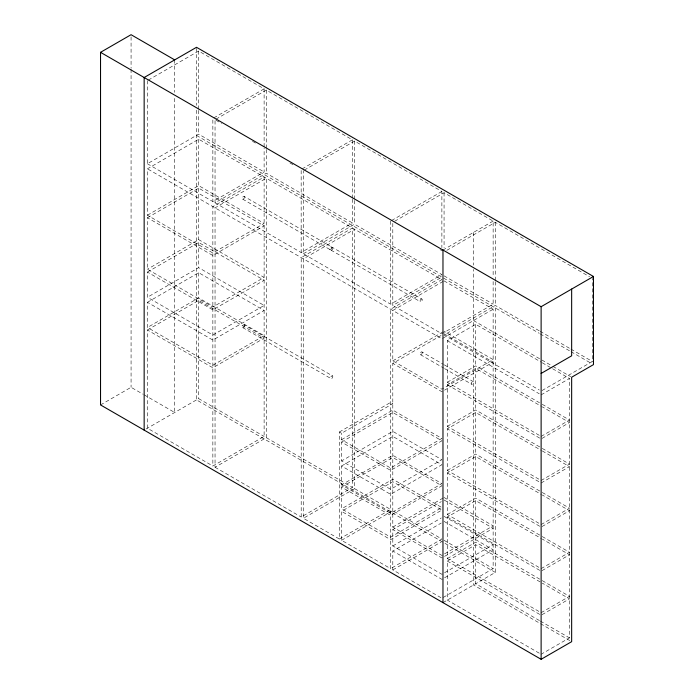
<?xml version="1.0" encoding="UTF-8"?>
<svg xmlns="http://www.w3.org/2000/svg" width="694" height="694" viewBox="0 0 694 694"><rect width="100%" height="100%" fill="white"/><g stroke="black" fill="none" stroke-linecap="round" stroke-linejoin="round"><path stroke-width="0.52" stroke-dasharray="3.47 2.6" d="M148.316 80.096L198.64 51.044L264.119 88.849L264.119 147.137M264.119 88.849L212.858 118.44L212.858 201.555L264.119 171.965L264.119 148.212M215.973 119.16L266.296 90.107L352.422 139.832L352.422 198.12M147.38 80.634L147.38 163.749L198.64 134.159L264.119 171.965M147.423 215.218L198.684 185.628L264.119 223.407L212.858 252.998L147.423 215.218L147.423 168.816L198.684 139.216L441.878 279.63L390.627 309.22L390.627 568.629L341.543 540.296L341.543 511.339L392.804 481.74L441.878 510.073L390.627 539.672L341.543 511.339M147.423 217.734L198.684 188.143L264.119 225.923L212.858 255.513L147.423 217.734L147.423 269.229L212.858 307.008L264.119 277.418L198.684 239.638L147.423 269.229M215.045 120.782L215.045 202.813L266.296 173.222L352.422 222.939L352.422 199.195M302.098 168.885L352.422 139.832M304.25 170.125L354.573 141.073L441.878 191.475L441.878 247.611M147.423 272.074L198.684 242.484L264.119 280.263L212.858 309.854L147.423 272.074L147.423 297.258L212.858 335.037L264.119 305.447L198.684 267.667L147.423 297.258M147.423 302.298L198.684 272.707L264.119 310.478L212.858 340.077L147.423 302.298L147.423 327.481L212.858 365.261L264.119 335.67L198.684 297.891L147.423 327.481M147.423 329.997L198.684 300.407L264.119 338.186L212.858 367.777L147.423 329.997L147.423 428.224L212.858 466.004L264.119 436.413L264.119 176.996L212.858 206.595L212.858 466.004M215.045 202.813L301.161 252.538L352.422 222.939M303.321 253.778L354.573 224.188L441.878 274.59L390.627 304.18L303.321 253.778L303.321 170.663M391.555 220.536L441.878 191.475M394.669 221.256L444.065 192.741L493.139 221.074L493.139 277.201M100.535 404.932L131.071 387.295L143.138 394.261M442.815 250.126L493.139 221.074M446.823 250.326L495.316 222.332L589.579 276.75M146.009 429.048L198.684 398.634L264.119 436.413M392.804 223.407L392.804 305.447L441.263 277.461M443.128 281.426L392.804 310.478L392.804 360.854L441.878 389.187L493.139 359.596L444.065 331.255M392.804 360.854L443.128 331.793M493.139 281.512L493.139 304.18L441.878 333.779L392.804 305.447M444.065 497.485L493.139 525.818L441.878 555.408L392.804 527.076L392.804 363.37L443.128 334.317M266.296 437.671L266.296 178.254L215.045 207.853L215.045 467.262L266.296 437.671L352.457 487.414L352.457 227.996L301.196 257.587L301.196 517.004L352.457 487.414M539.177 330.769L495.316 305.447L444.065 335.037L539.255 389.993M539.247 435.32L447.335 382.255L447.335 340.702L475.685 324.332L541.337 362.233M339.366 431.998L390.627 402.407L392.804 403.665L341.543 433.264L339.366 431.998L339.366 539.038L303.373 518.262L303.373 258.853L354.634 229.254L354.634 488.671L303.373 518.262M341.543 439.684L392.804 410.093L441.878 438.426L390.627 468.016L341.543 439.684L341.543 433.264M341.543 442.078L392.804 412.479L441.878 440.82L390.627 470.411L341.543 442.078L341.543 460.963L390.627 489.296L441.878 459.706L392.804 431.373L341.543 460.963M447.335 382.255L475.685 365.885L539.464 402.711M542.274 448.411L569.479 464.113L541.12 480.482L447.335 426.333L447.335 384.78L475.685 368.41L541.337 406.311M341.543 466.004L392.804 436.413L441.878 464.746L390.627 494.336L341.543 466.004L341.543 484.889L390.627 513.222L441.878 483.631L392.804 455.299L341.543 484.889M341.543 487.067L392.804 457.467L441.878 485.809L390.627 515.399L341.543 487.067L341.543 508.815L390.627 537.147L441.878 507.557L392.804 479.224L341.543 508.815M447.335 426.333L475.685 409.963L541.337 447.864M542.274 492.48L569.479 508.19L541.12 524.56L447.335 470.411L447.335 428.849L475.685 412.479L541.337 450.389M542.049 390.531L592.381 361.479L592.381 278.363M541.12 394.851L569.479 378.482L569.479 637.89L541.12 654.26M447.335 470.411L475.685 454.041L541.337 491.942M542.274 536.557L569.479 552.259L541.12 568.629L447.335 514.48L447.335 472.926L475.685 456.557L541.337 494.458M339.366 539.038L390.627 509.448L354.634 488.671M341.543 540.296L392.804 510.706L441.878 539.038L390.627 568.629M541.12 436.405L569.479 420.035L540.4 403.249M542.031 438.4L569.479 422.559L542.274 406.849M392.804 527.076L443.128 498.023M444.065 516.353L493.139 544.686L441.878 574.276L392.804 545.944L392.804 529.591L441.263 501.615M392.804 545.944L441.263 517.967M447.335 514.48L475.685 498.11L541.337 536.02M542.274 580.635L569.479 596.337L541.12 612.707L447.335 558.557L447.335 517.004L475.685 500.634L541.337 538.535M444.065 280.888L493.139 309.22L493.139 568.629L441.878 598.228L392.804 569.895L392.804 551.001L441.263 523.024M392.804 569.895L441.263 541.91M447.335 558.557L475.685 542.188L541.337 580.089M539.247 653.184L447.335 600.11L447.335 561.073L475.685 544.703L541.337 582.613M542.031 526.546L569.479 510.706L542.274 495.004M442.972 602.635L495.316 572.411L495.316 307.963L441.878 338.811L147.423 168.816M542.031 570.624L569.479 554.784L542.274 539.073M542.031 614.693L569.479 598.853L542.274 583.151M215.981 120.244L221.594 123.48M252.486 141.316L256.233 143.485M289.927 162.934L293.675 165.103M440.031 249.597L441.878 250.664M444.065 275.848L493.139 304.18M540.114 331.307L569.982 348.553M570.91 349.091L592.381 361.479M196.506 135.443L539.255 333.328M540.184 333.866L570.095 351.138M571.032 351.676L591.6 363.552M473.508 320.55L552.025 365.885M552.962 366.423L570.72 376.677M542.274 362.78L551.652 368.193M552.598 368.731L569.479 378.482M244.167 196.437A1.544 0.894 -60 0 1 243.681 198.831A1.544 0.894 -60 0 1 242.345 198.059A1.544 0.894 -60 0 1 244.167 196.437L331.411 246.812A1.544 0.894 -60 0 1 330.925 249.198A1.544 0.894 -60 0 1 329.589 248.426A1.544 0.894 -60 0 1 331.411 246.812M332.504 247.437A1.544 0.894 -60 0 1 332.018 249.831A1.544 0.894 -60 0 1 330.682 249.059A1.544 0.894 -60 0 1 332.504 247.437L421.926 299.071A1.544 0.894 -60 0 1 421.44 301.456A1.544 0.894 -60 0 1 420.104 300.684A1.544 0.894 -60 0 1 421.926 299.071M242.622 199.109L329.867 249.484M330.96 250.109L420.391 301.743M444.065 333.779L493.139 362.112L441.878 391.702L392.804 363.37M147.38 163.749L212.858 201.555M447.335 340.702L539.247 393.767M421.926 351.962A1.544 0.894 -60 0 1 421.44 354.348A1.544 0.894 -60 0 1 420.104 353.576A1.544 0.894 -60 0 1 421.926 351.962L443.362 364.333M444.299 364.871L473.187 381.553A1.544 0.894 -60 0 1 472.701 383.938A1.544 0.894 -60 0 1 471.365 383.175A1.544 0.894 -60 0 1 473.187 381.553M420.391 354.634L443.683 368.08M444.62 368.618L471.642 384.224M447.335 384.78L541.12 438.929M542.274 450.926L569.479 466.628L541.12 482.998L447.335 428.849M244.167 324.887A1.544 0.894 -60 0 1 243.681 327.273A1.544 0.894 -60 0 1 242.345 326.501A1.544 0.894 -60 0 1 244.167 324.887L332.504 375.888A1.544 0.894 -60 0 1 332.018 378.273A1.544 0.894 -60 0 1 330.682 377.501A1.544 0.894 -60 0 1 332.504 375.888M242.622 327.559L330.96 378.56M447.335 472.926L541.12 527.076M444.065 500.001L493.139 528.334L441.878 557.933L392.804 529.591M447.335 517.004L541.12 571.153M444.065 521.411L493.139 549.743L441.878 579.334L392.804 551.001M444.065 540.296L493.139 568.629M495.316 572.411L196.506 399.891L196.506 109.643M447.335 561.073L541.12 615.222M539.464 620.566L475.685 583.741L475.685 544.703M540.4 621.104L569.479 637.89M144.066 394.799L174.688 412.488L174.688 96.657M569.783 640.588L473.508 585.007L473.508 269.463M215.045 467.262L301.196 517.004M495.316 222.332L495.316 280.619M495.316 281.695L495.316 305.447M475.685 324.332L475.685 365.885M475.685 368.41L475.685 409.963M475.685 412.479L475.685 454.041M475.685 456.557L475.685 498.11M475.685 500.634L475.685 542.188M473.508 232.403L473.508 265.143M444.065 192.741L444.065 247.784M390.627 221.074L390.627 304.18M354.573 141.073L354.573 199.36M354.573 200.436L354.573 224.188M301.161 170.498L301.161 252.538M266.296 90.107L266.296 148.395M266.296 149.47L266.296 173.222M198.64 51.044L198.64 109.331M198.64 110.415L198.64 134.159M198.684 139.216L198.684 185.628M198.684 188.143L198.684 239.638M198.684 242.484L198.684 267.667M198.684 272.707L198.684 297.891M198.684 300.407L198.684 398.634M196.506 48.372L196.506 105.341M174.688 59.884L174.688 92.337M131.071 36.86L131.071 68.229M131.071 69.313L131.071 387.295"/><path stroke-width="1.04" d="M144.152 430.115L144.152 77.511L196.506 47.296L593.465 276.481L593.465 364.628L571.656 377.224L571.656 641.672L541.12 659.3L100.535 404.932L100.535 52.328L131.071 34.7L174.688 59.884M100.535 52.328L541.12 306.705L593.465 276.481M541.12 373.441L571.656 355.814L571.656 289.068M541.12 306.705L541.12 659.3M442.972 250.031L442.972 602.635"/></g></svg>
